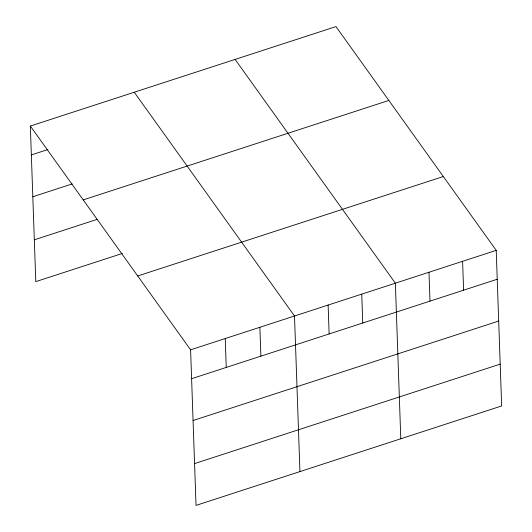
<?xml version="1.0" encoding="UTF-8"?>
<svg xmlns="http://www.w3.org/2000/svg" width="532" height="532" viewBox="0 0 532 532"><rect width="100%" height="100%" fill="white"/><g stroke="black" fill="none" stroke-linecap="round" stroke-linejoin="round"><path stroke-width="0.8" d="M30.344 126.044L335.971 26.6L496.223 250.373L501.656 405.956L196.029 505.4L190.596 349.817L30.344 126.044L35.777 281.627L122.373 253.451M31.355 154.925L47.887 149.545M32.818 196.74L72.179 183.932M83.231 199.892L388.852 100.442M34.321 239.819L97.296 219.324M137.715 275.968L443.336 176.524M190.596 349.817L496.223 250.373M191.606 378.698L497.227 279.253M193.063 420.513L498.69 321.062M194.572 463.591L500.193 364.141M235.117 59.418L395.362 283.19L400.796 438.774M134.257 92.236L294.509 316.001L299.942 471.591M462.601 261.312L463.611 290.193M428.985 272.251L429.989 301.132M361.747 294.123L362.757 323.01M328.124 305.062L329.135 333.95M259.869 327.273L260.88 356.154M225.236 338.545L226.246 367.426"/></g></svg>
